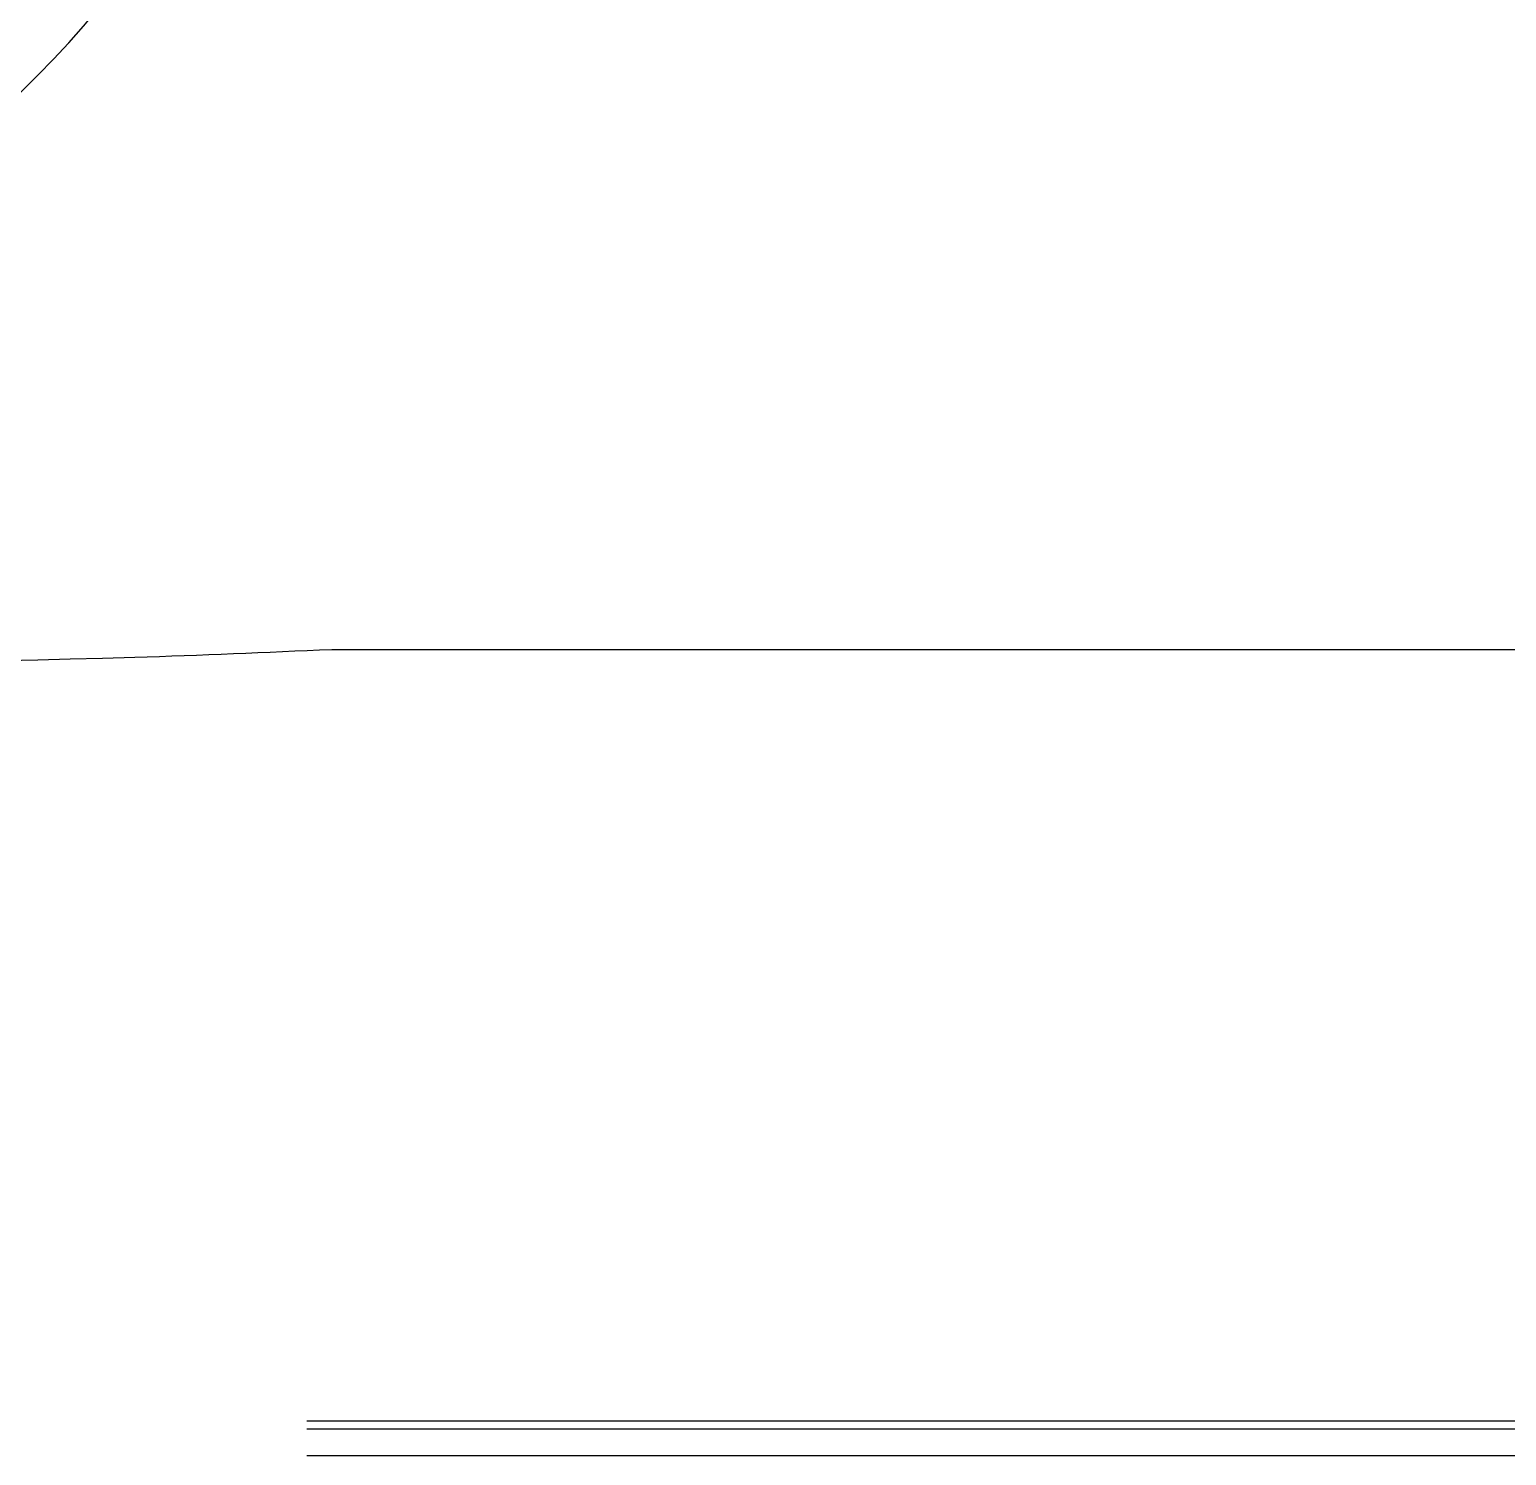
# Model space of a CAD drawing. Extents: x 532522 to 2902776, y -101917278 to 111238625.
# Drawn here: x 2901194.45 to 2901222.15, y 2548826.55 to 2548853.28 of the extents above; entities that cross this region are included whole.
import ezdxf

# ---------------------------------------------------------------- set-up
doc = ezdxf.new("R2010")
doc.units = 0
doc.header["$LTSCALE"] = 1000
doc.header["$MEASUREMENT"] = 0
doc.linetypes.add('DASHDOT', pattern=[1, 0.5, -0.25, 0, -0.25])
for name, color, linetype in [('$TD_AUDIT_GENERATED_(1B714A)', 7, 'CONTINUOUS'), ('1', 7, 'CONTINUOUS'), ('道路', 5, 'CONTINUOUS')]:
    doc.layers.add(name, color=color, linetype=linetype)

msp = doc.modelspace()

# ---------------------------------------------------------------- linework, layer by layer
at = {"layer": '$TD_AUDIT_GENERATED_(1B714A)', "color": 2, "linetype": 'Continuous'}
msp.add_arc((2901181.860188284, 2548865.131131333), 18, 272.8572816087636, 2.964491827262594e-12, dxfattribs=at)
at = {"layer": '1', "color": 6}
for p, q in [((2901199.649761761, 2548827.195450936), (2901226.454761761, 2548827.195450936)), ((2901199.649761761, 2548827.045450937), (2901226.454761761, 2548827.045450937)), ((2901199.649761761, 2548826.545450937), (2901225.954761761, 2548826.545450937))]:
    msp.add_line(p, q, dxfattribs=at)
at = {"layer": '道路', "color": 4, "linetype": 'DASHDOT', "ltscale": 5}
msp.add_line((2901200.119944675, 2548841.659457928), (2901230.854761761, 2548841.659450959), dxfattribs=at)
msp.add_spline([(2901131.951604724, 2548834.786849277), (2901145.619730921, 2548837.765698109), (2901170.108553831, 2548840.285524459), (2901186.699516813, 2548841.309144689), (2901196.428788932, 2548841.513868735), (2901200.119944674, 2548841.659457928)], degree=3, dxfattribs=at)

doc.saveas('drawing.dxf')
